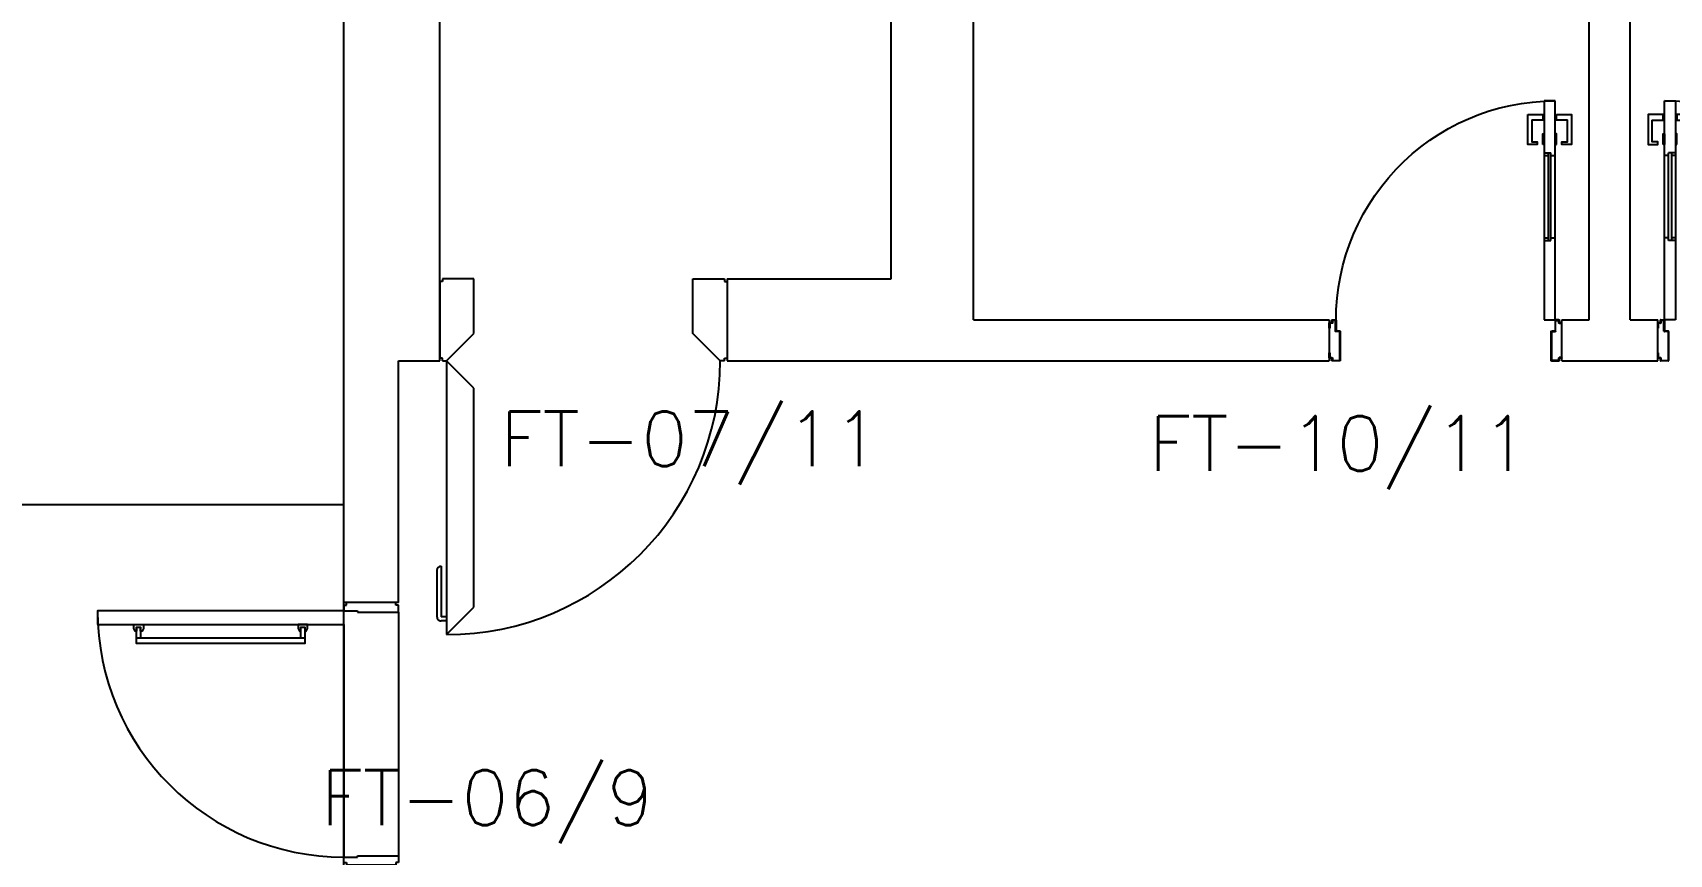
# Model space of a CAD drawing. Header units: millimetres. Extents: x 2686 to 2939, y 1294 to 1441.
# Drawn here: x 2729.13 to 2735.11, y 1404.97 to 1407.97 of the extents above; entities that cross this region are included whole.
import ezdxf

# ---------------------------------------------------------------- set-up
doc = ezdxf.new("R2010")
doc.units = ezdxf.units.MM
for name, color, linetype in [('AR-ALV', 2, 'Continuous'), ('AR-ESCADA', 2, 'Continuous'), ('AR-PF-maçaneta', 1, 'Continuous'), ('AR-PF-mov', 1, 'Continuous'), ('AR-PF-pm1', 2, 'Continuous'), ('AR-PF-soleira', 1, 'Continuous'), ('AR-PISO', 1, 'Continuous'), ('AR-PORTA', 1, 'Continuous'), ('ENDEREÇO', 2, 'Continuous'), ('maçaneta', 1, 'Continuous'), ('mov', 1, 'Continuous'), ('PM-PERFIL U-C', 2, 'Continuous'), ('PM-VIDRO', 2, 'Continuous'), ('pm1', 2, 'Continuous'), ('pm2', 2, 'Continuous')]:
    doc.layers.add(name, color=color, linetype=linetype)
doc.styles.add('UNB1-100', font='simplex.shx', dxfattribs={"height": 0.2})

# ---------------------------------------------------------------- blocks, each defined once
blk = doc.blocks.new('pe100-alv-01p')
at = {"layer": 'maçaneta'}
for p, q in [((-0.025, 1.25), (-0.005, 1.25)), ((-0.025, 1.235), (-0.005, 1.235)), ((-0.005, 1.05), (-0.005, 1.235)), ((0.01, 1.065), (0.01, 1.235))]:
    blk.add_line(p, q, dxfattribs=at)
for centre, start, end in [((-0.005, 1.235), 360, 90), ((-0.005, 1.065), 270, 360)]:
    blk.add_arc(centre, 0.015, start, end, dxfattribs=at)
at = {"layer": 'mov'}
blk.add_arc((-0.025, 0.3), 1, 90, 180, dxfattribs=at)
at = {"layer": 'pm1'}
for p, q in [((-0.025, 1.3), (-0.125, 1.2)), ((-0.025, 1.3), (-0.025, 1.3)), ((-0.025, 0.3), (-0.025, 1.3)), ((-0.125, 1.2), (-0.125, 0.4)), ((-0.125, 0.4), (-0.025, 0.3)), ((-1.04, 0.3), (-1.025, 0.3)), ((-1.04, 0.3), (-1.04, 0.29)), ((-1.025, 0.3), (-0.925, 0.2)), ((-0.025, 0.3), (-0.125, 0.2)), ((-0.025, 0.3), (-0.025, 0.3)), ((-0.01, 0.3), (-0.025, 0.3)), ((-0.01, 0.3), (-0.01, 0.29)), ((-1.04, 0.29), (-1.05, 0.29)), ((-1.05, 0.01), (-1.05, 0.29)), ((-0.925, 0.2), (-0.925, 0)), ((-0.125, 0.2), (-0.125, 0)), ((-1.04, 0.01), (-1.05, 0.01)), ((-1.04, 0), (-1.04, 0.01)), ((-0.925, 0), (-1.04, 0)), ((-0.125, 0), (-0.01, 0)), ((-0.01, 0), (-0.01, 0.01))]:
    blk.add_line(p, q, dxfattribs=at)
at = {"layer": 'pm2'}
for p, q in [((-0.01, 0.29), (0, 0.29)), ((0, 0.01), (0, 0.29)), ((-0.01, 0.01), (0, 0.01))]:
    blk.add_line(p, q, dxfattribs=at)
blk = doc.blocks.new('ES-2P-1PAV-E')
at = {"layer": 'AR-PISO'}
for p in [(-6.35, 0.775), (0, -0.775)]:
    blk.add_line(p, (0, 0.775), dxfattribs=at)
blk = doc.blocks.new('pcf-alv-01p-dir')
at = {"layer": 'AR-PF-maçaneta'}
blk.add_line((0.83, 0.3425), (0.83, 0.9575), dxfattribs=at)
for points in [[(0.83, 0.3575), (0.87, 0.3575), (0.87, 0.3425), (0.81, 0.3425), (0.81, 0.9575), (0.87, 0.9575), (0.87, 0.9425), (0.83, 0.9425)], [(0.87, 0.9575), (0.855, 0.9575), (0.855, 0.9625), (0.865, 0.9675), (0.88, 0.9675), (0.88, 0.9325), (0.865, 0.9325), (0.855, 0.9375), (0.855, 0.9425), (0.87, 0.9425)], [(0.87, 0.3425), (0.855, 0.3425), (0.855, 0.3375), (0.865, 0.3325), (0.88, 0.3325), (0.88, 0.3675), (0.865, 0.3675), (0.855, 0.3625), (0.855, 0.3575), (0.87, 0.3575)]]:
    blk.add_lwpolyline(points, dxfattribs=at)
at = {"layer": 'AR-PF-mov'}
blk.add_arc((0.93, 0.2), 0.9, 90, 180, dxfattribs=at)
at = {"layer": 'AR-PF-pm1'}
for p, q in [((0, 0.01), (0, 0.19)), ((0.01, 0.19), (0, 0.19)), ((0.01, 0.2), (0.03, 0.2)), ((0.01, 0.2), (0.01, 0.19)), ((0.03, 0.2), (0.03, 0.15)), ((0.95, 0.2), (0.93, 0.2)), ((0.93, 0.2), (0.93, 0.15)), ((0.95, 0.2), (0.95, 0.19)), ((0.95, 0.19), (0.96, 0.19)), ((0.96, 0.01), (0.96, 0.19)), ((0.03, 0.15), (0.035, 0.15)), ((0.035, 0.15), (0.035, 0)), ((0.93, 0.15), (0.925, 0.15)), ((0.925, 0.15), (0.925, 0)), ((0.01, 0.01), (0, 0.01)), ((0.01, 0), (0.01, 0.01)), ((0.035, 0), (0.01, 0)), ((0.925, 0), (0.95, 0)), ((0.95, 0), (0.95, 0.01)), ((0.95, 0.01), (0.96, 0.01))]:
    blk.add_line(p, q, dxfattribs=at)
blk.add_lwpolyline([(0.88, 1.1), (0.88, 0.2), (0.93, 0.2), (0.93, 1.1)], close=True, dxfattribs=at)
at = {"layer": 'AR-PF-soleira'}
for p, q in [((0.88, 0.2), (0.03, 0.2)), ((0.925, 0), (0.035, 0))]:
    blk.add_line(p, q, dxfattribs=at)
blk = doc.blocks.new('PM3V')
at = {"layer": 'maçaneta'}
for points in [[(0.02, 0.9), (-0.035, 0.9), (-0.035, 0.79), (0, 0.79), (0, 0.8), (-0.02, 0.8), (-0.02, 0.8785, -0.414214), (-0.0185, 0.88), (0.02, 0.88)], [(0.125, 0.9), (0.07, 0.9), (0.07, 0.88), (0.1085, 0.88, -0.414214), (0.11, 0.8785), (0.11, 0.8), (0.09, 0.8), (0.09, 0.79), (0.125, 0.79)]]:
    blk.add_lwpolyline(points, format="xyb", close=True, dxfattribs=at)
for points in [[(0.02, 0.79), (0.02, 0.83), (0.025, 0.83), (0.025, 0.79)], [(0.07, 0.79), (0.07, 0.83), (0.065, 0.83), (0.065, 0.79)]]:
    blk.add_lwpolyline(points, close=True, dxfattribs=at)
at = {"layer": 'mov'}
blk.add_arc((0.025, 0.15), 0.8, 356.84716, 90, dxfattribs=at)
at = {"layer": 'PM-PERFIL U-C'}
for p, q in [((0, 0.12), (0, 0.1385)), ((0.002, 0.12), (0, 0.12)), ((0.0015, 0.14), (0.01, 0.14)), ((0.002, 0.138), (0.002, 0.12)), ((0.0105, 0.138), (0.002, 0.138)), ((0.01, 0.14), (0.01, 0.1485)), ((0.0115, 0.15), (0.0235, 0.15)), ((0.012, 0.148), (0.012, 0.1395)), ((0.023, 0.148), (0.012, 0.148)), ((0.023, 0.1085), (0.023, 0.148)), ((0.025, 0.1485), (0.025, 0.109)), ((0.825, 0.1485), (0.825, 0.109)), ((0.8385, 0.15), (0.8265, 0.15)), ((0.827, 0.148), (0.838, 0.148)), ((0.827, 0.1085), (0.827, 0.148)), ((0.838, 0.148), (0.838, 0.1395)), ((0.8395, 0.138), (0.848, 0.138)), ((0.84, 0.14), (0.84, 0.1485)), ((0.8485, 0.14), (0.84, 0.14)), ((0.848, 0.138), (0.848, 0.12)), ((0.848, 0.12), (0.85, 0.12)), ((0.85, 0.12), (0.85, 0.1385)), ((0.038, 0.107), (0.0245, 0.107)), ((0.0385, 0.109), (0.025, 0.109)), ((0.038, 0.107), (0.038, 0.002)), ((0.04, 0.1075), (0.04, 0.0015)), ((0.81, 0.1075), (0.81, 0.0015)), ((0.8115, 0.109), (0.825, 0.109)), ((0.812, 0.107), (0.8255, 0.107)), ((0.812, 0.107), (0.812, 0.002)), ((0, 0.03), (0.002, 0.03)), ((0, 0.0115), (0, 0.03)), ((0.01, 0.01), (0.0015, 0.01)), ((0.002, 0.03), (0.002, 0.012)), ((0.002, 0.012), (0.0105, 0.012)), ((0.01, 0.0015), (0.01, 0.01)), ((0.0385, 0), (0.0115, 0)), ((0.012, 0.0105), (0.012, 0.002)), ((0.012, 0.002), (0.038, 0.002)), ((0.8115, 0), (0.8385, 0)), ((0.838, 0.002), (0.812, 0.002)), ((0.838, 0.0105), (0.838, 0.002)), ((0.848, 0.012), (0.8395, 0.012)), ((0.84, 0.0015), (0.84, 0.01)), ((0.84, 0.01), (0.8485, 0.01)), ((0.85, 0.03), (0.848, 0.03)), ((0.848, 0.03), (0.848, 0.012)), ((0.85, 0.0115), (0.85, 0.03))]:
    blk.add_line(p, q, dxfattribs=at)
for centre, start, end in [((0.0015, 0.1385), 90, 180), ((0.0115, 0.1485), 90, 180), ((0.0105, 0.1395), 270, 0), ((0.0235, 0.1485), 360, 90), ((0.8265, 0.1485), 90, 180), ((0.8395, 0.1395), 180, 270), ((0.8385, 0.1485), 0, 90), ((0.8485, 0.1385), 0, 90), ((0.0245, 0.1085), 180, 270), ((0.0385, 0.1075), 0, 90), ((0.8115, 0.1075), 90, 180), ((0.8255, 0.1085), 270, 0), ((0.0015, 0.0115), 180, 270), ((0.0115, 0.0015), 180, 270), ((0.0105, 0.0105), 0, 90), ((0.0385, 0.0015), 269.93864, 0), ((0.8115, 0.0015), 180, 270.06136), ((0.8395, 0.0105), 90, 180), ((0.8385, 0.0015), 270, 0), ((0.8485, 0.0115), 270, 0)]:
    blk.add_arc(centre, 0.0015, start, end, dxfattribs=at)
at = {"layer": 'PM-VIDRO', "color": 1}
for p, q in [((0.04, 0.45), (0.04, 0.75)), ((0.05, 0.75), (0.05, 0.45))]:
    blk.add_line(p, q, dxfattribs=at)
at = {"layer": 'pm1'}
for p, q in [((0.025, 0.95), (0.065, 0.95)), ((0.025, 0.75), (0.025, 0.95)), ((0.065, 0.95), (0.065, 0.76)), ((0.04, 0.75), (0.025, 0.75)), ((0.065, 0.76), (0.04, 0.76)), ((0.04, 0.75), (0.04, 0.76)), ((0.05, 0.76), (0.05, 0.75)), ((0.065, 0.75), (0.05, 0.75)), ((0.065, 0.76), (0.065, 0.75)), ((0.025, 0.15), (0.025, 0.45)), ((0.04, 0.45), (0.025, 0.45)), ((0.04, 0.44), (0.04, 0.45)), ((0.065, 0.44), (0.04, 0.44)), ((0.065, 0.45), (0.05, 0.45)), ((0.05, 0.45), (0.05, 0.44)), ((0.065, 0.45), (0.065, 0.44)), ((0.065, 0.44), (0.065, 0.15)), ((0.065, 0.15), (0.025, 0.15))]:
    blk.add_line(p, q, dxfattribs=at)
at = {"layer": 'pm2'}
for p, q in [((0.025, 0.45), (0.025, 0.75)), ((0.065, 0.75), (0.065, 0.45)), ((0.025, 0.15), (0.025, 0.109)), ((0.025, 0.109), (0.035, 0.109)), ((0.8252, 0.109), (0.8152, 0.109)), ((0.8152, 0), (0.8402, 0)), ((0.8402, 0.01), (0.8502, 0.01)), ((0.8402, 0), (0.8402, 0.01))]:
    blk.add_line(p, q, dxfattribs=at)

msp = doc.modelspace()

# ---------------------------------------------------------------- linework, layer by layer
at = {"layer": 'AR-ALV'}
for p, q in [((2730.2707, 1405.8924), (2730.2707, 1410.3749)), ((2732.5707, 1406.9249), (2732.5707, 1410.3749)), ((2734.8207, 1406.9249), (2734.8207, 1410.3749)), ((2734.9707, 1406.9249), (2734.9707, 1410.3749)), ((2730.6207, 1406.7749), (2730.6207, 1410.0749)), ((2732.2707, 1407.0749), (2732.2707, 1410.0749)), ((2731.6707, 1407.0749), (2731.6707, 1406.7749)), ((2731.6707, 1407.0749), (2732.2707, 1407.0749)), ((2732.5707, 1406.9249), (2733.8707, 1406.9249)), ((2733.8707, 1406.9249), (2733.8707, 1406.7749)), ((2734.7207, 1406.7749), (2734.7207, 1406.9249)), ((2734.7207, 1406.9249), (2734.8207, 1406.9249)), ((2734.9707, 1406.9249), (2735.0707, 1406.9249)), ((2735.0707, 1406.7749), (2735.0707, 1406.9249)), ((2730.4707, 1405.8924), (2730.4707, 1406.7749)), ((2730.4707, 1406.7749), (2730.6207, 1406.7749)), ((2731.6707, 1406.7749), (2733.8707, 1406.7749)), ((2734.7207, 1406.7749), (2735.0707, 1406.7749)), ((2730.4707, 1405.8924), (2730.2707, 1405.8924))]:
    msp.add_line(p, q, dxfattribs=at)

# ---------------------------------------------------------------- block references
at = {"layer": 'AR-ESCADA'}
msp.add_blockref('ES-2P-1PAV-E', (2730.2707, 1405.4749), dxfattribs=at)
at = {"layer": 'AR-PORTA', "xscale": -1}
msp.add_blockref('PM3V', (2734.7207, 1406.7749), dxfattribs=at)
at = {"layer": 'AR-PORTA'}
msp.add_blockref('PM3V', (2735.0707, 1406.7749), dxfattribs=at)
for name, p, rotation in [('pe100-alv-01p', (2730.6207, 1407.0749), 180), ('pcf-alv-01p-dir', (2730.4707, 1404.9324), 90)]:
    msp.add_blockref(name, p, dxfattribs=dict(at, rotation=rotation))

# ---------------------------------------------------------------- texts
at = {"layer": 'ENDEREÇO', "style": 'UNB1-100'}
for s, p in [('FT-07/11', (2730.8419, 1406.3906)), ('FT-10/11', (2733.2116, 1406.3735)), ('FT-06/9', (2730.186, 1405.0795))]:
    msp.add_text(s, height=0.2, dxfattribs=at).set_placement(p)

doc.saveas('drawing.dxf')
